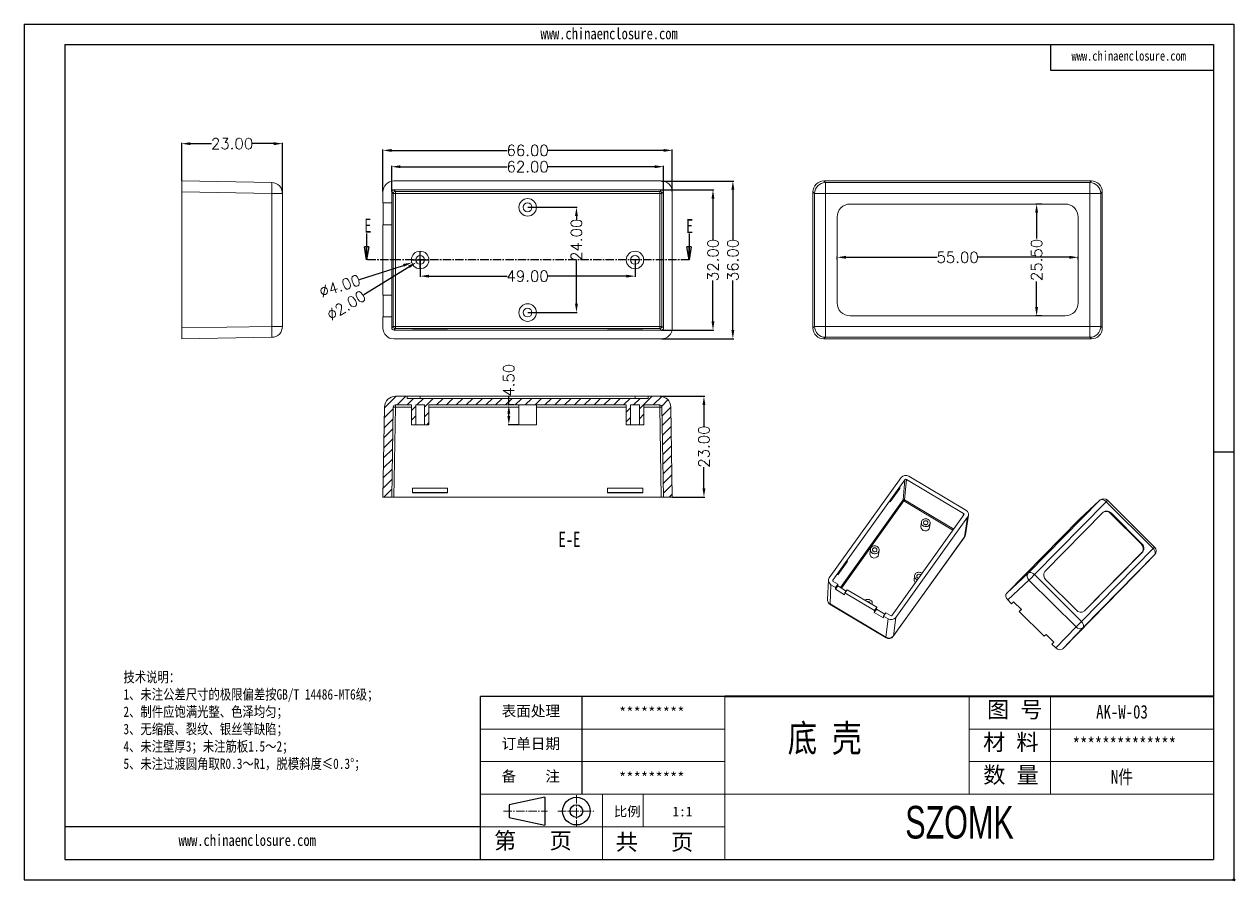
# Model space of a CAD drawing. Header units: inches. Extents: x -870 to -275, y 557 to 752.
# Drawn here: x -551.6 to -275.5, y 556.5 to 751.8 of the extents above; entities that cross this region are included whole.
import ezdxf

# ---------------------------------------------------------------- set-up
doc = ezdxf.new("R2010")
doc.units = ezdxf.units.IN
doc.header["$LTSCALE"] = 0.1
doc.linetypes.add('CENTER2', pattern=[28.575, 19.05, -3.175, 3.175, -3.175])
doc.layers.add('文字', color=81, linetype='Continuous')
for name, color, linetype, lineweight in [('粗实线', 7, 'Continuous', 30), ('细实线', 3, 'Continuous', 9), ('细点划线', 2, 'CENTER2', 9)]:
    doc.layers.add(name, color=color, linetype=linetype, lineweight=lineweight)
doc.styles.add('SLDTEXTSTYLE0', font='TXT', dxfattribs={"width": 0.75})
doc.styles.add('SLDTEXTSTYLE3', font='TXT', dxfattribs={"width": 0.7})
doc.styles.get("Standard").update_dxf_attribs({"font": 'txt', "bigfont": 'gbcbig.shx'})
doc.styles.add('宋体', font='', dxfattribs={"width": 0.8, "height": 3.5})
doc.styles.add('长仿宋', font='', dxfattribs={"width": 0.7, "height": 4})
doc.styles.get('宋体').set_extended_font_data('SimSun')
doc.styles.get('长仿宋').set_extended_font_data('SimSun')
doc.dimstyles.new('2.5', dxfattribs={"dimtxt": 2.5, "dimasz": 2, "dimexe": 0.18, "dimexo": 0.0625, "dimgap": 0.09, "dimtad": 0, "dimzin": 0, "dimdsep": 46, "dimtxsty": 'Standard', "dimcen": 2, "dimclrd": 3, "dimclre": 3, "dimclrt": 256, "dimadec": 0, "dimazin": 0, "dimtfac": 1, "dimtofl": 0, "dimtmove": 0, "dimatfit": 3, "dimfxl": 1, "dimtolj": 1, "dimtzin": 0, "dimarcsym": 0})

# ---------------------------------------------------------------- blocks, each defined once
blk = doc.blocks.new('_CLOSED')
at = {"color": 0, "linetype": 'ByBlock', "lineweight": -2}
for p, q in [((-1, 0.166667), (0, 0)), ((-1, 0.166667), (-1, -0.166667)), ((0, 0), (-1, -0.166667)), ((0, 0), (-1, 0))]:
    blk.add_line(p, q, dxfattribs=at)
blk = doc.blocks.new('*D86')
at = {"color": 3, "lineweight": -2}
for p, q in [((-469.77, 713.63), (-469.77, 723.22)), ((-467.77, 723.04), (-441.45, 723.04)), ((-405.77, 723.04), (-432.1, 723.04)), ((-403.77, 713.63), (-403.77, 723.22))]:
    blk.add_line(p, q, dxfattribs=at)
at = {"color": 3}
for points in [[(-467.77, 723.37), (-467.77, 722.7), (-469.77, 723.04)], [(-405.77, 723.37), (-405.77, 722.7), (-403.77, 723.04)]]:
    blk.add_solid(points, dxfattribs=at)
at = {"layer": 'Defpoints', "color": 0}
for p in [(-469.77, 723.04), (-469.77, 713.56), (-403.77, 713.56)]:
    blk.add_point(p, dxfattribs=at)
at = {"insert": (-436.77, 723.04), "char_height": 2.5, "attachment_point": 5}
blk.add_mtext('\\A1;66.00', dxfattribs=at)
blk = doc.blocks.new('*D87')
at = {"color": 3, "lineweight": -2}
for p, q in [((-406.21, 716.06), (-389.77, 716.06)), ((-389.95, 714.06), (-389.95, 702.74)), ((-389.95, 682.06), (-389.95, 693.39)), ((-406.21, 680.06), (-389.77, 680.06))]:
    blk.add_line(p, q, dxfattribs=at)
at = {"color": 3}
for points in [[(-390.29, 714.06), (-389.62, 714.06), (-389.95, 716.06)], [(-390.29, 682.06), (-389.62, 682.06), (-389.95, 680.06)]]:
    blk.add_solid(points, dxfattribs=at)
at = {"layer": 'Defpoints', "color": 0}
for p in [(-406.27, 716.06), (-389.95, 716.06), (-406.27, 680.06)]:
    blk.add_point(p, dxfattribs=at)
at = {"insert": (-389.95, 698.06), "char_height": 2.5, "attachment_point": 5, "rotation": 90}
blk.add_mtext('\\A1;36.00', dxfattribs=at)
blk = doc.blocks.new('*D88')
at = {"color": 3, "lineweight": -2}
for p, q in [((-467.77, 713.63), (-467.77, 719.5)), ((-465.77, 719.32), (-441.45, 719.32)), ((-407.77, 719.32), (-432.1, 719.32)), ((-405.77, 713.63), (-405.77, 719.5))]:
    blk.add_line(p, q, dxfattribs=at)
at = {"color": 3}
for points in [[(-465.77, 719.66), (-465.77, 718.99), (-467.77, 719.32)], [(-407.77, 719.66), (-407.77, 718.99), (-405.77, 719.32)]]:
    blk.add_solid(points, dxfattribs=at)
at = {"layer": 'Defpoints', "color": 0}
for p in [(-467.77, 719.32), (-467.77, 713.56), (-405.77, 713.56)]:
    blk.add_point(p, dxfattribs=at)
at = {"insert": (-436.77, 719.32), "char_height": 2.5, "attachment_point": 5}
blk.add_mtext('\\A1;62.00', dxfattribs=at)
blk = doc.blocks.new('*D89')
at = {"color": 3, "lineweight": -2}
for p, q in [((-406.21, 714.06), (-394.31, 714.06)), ((-394.49, 712.06), (-394.49, 702.74)), ((-394.49, 684.06), (-394.49, 693.39)), ((-406.21, 682.06), (-394.31, 682.06))]:
    blk.add_line(p, q, dxfattribs=at)
at = {"color": 3}
for points in [[(-394.82, 712.06), (-394.16, 712.06), (-394.49, 714.06)], [(-394.82, 684.06), (-394.16, 684.06), (-394.49, 682.06)]]:
    blk.add_solid(points, dxfattribs=at)
at = {"layer": 'Defpoints', "color": 0}
for p in [(-406.27, 714.06), (-394.49, 714.06), (-406.27, 682.06)]:
    blk.add_point(p, dxfattribs=at)
at = {"insert": (-394.49, 698.06), "char_height": 2.5, "attachment_point": 5, "rotation": 90}
blk.add_mtext('\\A1;32.00', dxfattribs=at)
blk = doc.blocks.new('*D90')
at = {"color": 3, "lineweight": -2}
for p, q in [((-461.27, 698), (-461.27, 694.19)), ((-412.27, 698), (-412.27, 694.19)), ((-459.27, 694.37), (-441.45, 694.37)), ((-414.27, 694.37), (-432.1, 694.37))]:
    blk.add_line(p, q, dxfattribs=at)
at = {"color": 3}
for points in [[(-459.27, 694.7), (-459.27, 694.03), (-461.27, 694.37)], [(-414.27, 694.7), (-414.27, 694.03), (-412.27, 694.37)]]:
    blk.add_solid(points, dxfattribs=at)
at = {"layer": 'Defpoints', "color": 0}
for p in [(-461.27, 698.06), (-412.27, 698.06), (-412.27, 694.37)]:
    blk.add_point(p, dxfattribs=at)
at = {"insert": (-436.77, 694.37), "char_height": 2.5, "attachment_point": 5}
blk.add_mtext('\\A1;49.00', dxfattribs=at)
blk = doc.blocks.new('*D91')
at = {"color": 3, "lineweight": -2}
for p, q in [((-436.71, 710.06), (-425.45, 710.06)), ((-425.63, 708.06), (-425.63, 707.32)), ((-425.63, 688.06), (-425.63, 697.97)), ((-436.71, 686.06), (-425.45, 686.06))]:
    blk.add_line(p, q, dxfattribs=at)
at = {"color": 3}
for points in [[(-425.96, 708.06), (-425.3, 708.06), (-425.63, 710.06)], [(-425.96, 688.06), (-425.3, 688.06), (-425.63, 686.06)]]:
    blk.add_solid(points, dxfattribs=at)
at = {"layer": 'Defpoints', "color": 0}
for p in [(-436.77, 710.06), (-425.63, 710.06), (-436.77, 686.06)]:
    blk.add_point(p, dxfattribs=at)
at = {"insert": (-425.63, 702.65), "char_height": 2.5, "attachment_point": 5, "rotation": 90}
blk.add_mtext('\\A1;24.00', dxfattribs=at)
blk = doc.blocks.new('*D92')
at = {"color": 3, "lineweight": -2}
for p, q in [((-461.27, 696.06), (-461.27, 700.06)), ((-475.13, 693.57), (-465.08, 696.83)), ((-463.27, 698.06), (-459.27, 698.06))]:
    blk.add_line(p, q, dxfattribs=at)
at = {"color": 3}
blk.add_solid([(-465.18, 697.15), (-464.98, 696.51), (-463.18, 697.45)], dxfattribs=at)
at = {"layer": 'Defpoints', "color": 0}
for p in [(-459.37, 698.68), (-463.18, 697.45)]:
    blk.add_point(p, dxfattribs=at)
at = {"insert": (-479.58, 692.13), "char_height": 2.5, "attachment_point": 5, "rotation": 17.9709}
blk.add_mtext('\\A1;∅4.00', dxfattribs=at)
blk = doc.blocks.new('*D93')
at = {"color": 3, "lineweight": -2}
for p, q in [((-461.27, 696.06), (-461.27, 700.06)), ((-474.15, 690.15), (-463.83, 696.49)), ((-463.27, 698.06), (-459.27, 698.06))]:
    blk.add_line(p, q, dxfattribs=at)
at = {"color": 3}
blk.add_solid([(-464, 696.78), (-463.65, 696.21), (-462.13, 697.54)], dxfattribs=at)
at = {"layer": 'Defpoints', "color": 0}
for p in [(-462.13, 697.54), (-460.42, 698.59)]:
    blk.add_point(p, dxfattribs=at)
at = {"insert": (-478.14, 687.7), "char_height": 2.5, "attachment_point": 5, "rotation": 31.5661}
blk.add_mtext('\\A1;∅2.00', dxfattribs=at)
blk = doc.blocks.new('*D94')
at = {"color": 3, "lineweight": -2}
for p, q in [((-366.18, 698.13), (-366.18, 698.84)), ((-364.18, 698.66), (-343.35, 698.66)), ((-313.18, 698.66), (-334.01, 698.66)), ((-311.18, 698.13), (-311.18, 698.84))]:
    blk.add_line(p, q, dxfattribs=at)
at = {"color": 3}
for points in [[(-364.18, 699), (-364.18, 698.33), (-366.18, 698.66)], [(-313.18, 699), (-313.18, 698.33), (-311.18, 698.66)]]:
    blk.add_solid(points, dxfattribs=at)
at = {"layer": 'Defpoints', "color": 0}
for p in [(-311.18, 698.66), (-366.18, 698.06), (-311.18, 698.06)]:
    blk.add_point(p, dxfattribs=at)
at = {"insert": (-338.68, 698.66), "char_height": 2.5, "attachment_point": 5}
blk.add_mtext('\\A1;55.00', dxfattribs=at)
blk = doc.blocks.new('*D95')
at = {"color": 3, "lineweight": -2}
for p, q in [((-319.51, 710.81), (-320.85, 710.81)), ((-320.67, 708.81), (-320.67, 702.94)), ((-320.67, 687.31), (-320.67, 693.18)), ((-319.51, 685.31), (-320.85, 685.31))]:
    blk.add_line(p, q, dxfattribs=at)
at = {"color": 3}
for points in [[(-321.01, 708.81), (-320.34, 708.81), (-320.67, 710.81)], [(-321.01, 687.31), (-320.34, 687.31), (-320.67, 685.31)]]:
    blk.add_solid(points, dxfattribs=at)
at = {"layer": 'Defpoints', "color": 0}
for p in [(-319.45, 710.81), (-320.67, 685.31), (-319.45, 685.31)]:
    blk.add_point(p, dxfattribs=at)
at = {"insert": (-320.67, 698.06), "char_height": 2.5, "attachment_point": 5, "rotation": 90}
blk.add_mtext('\\A1;25.50', dxfattribs=at)
blk = doc.blocks.new('*D96')
at = {"color": 3, "lineweight": -2}
for p, q in [((-406.57, 667), (-396.37, 667)), ((-396.55, 665), (-396.55, 660.17)), ((-396.55, 646), (-396.55, 650.82)), ((-403.71, 644), (-396.37, 644))]:
    blk.add_line(p, q, dxfattribs=at)
at = {"color": 3}
for points in [[(-396.88, 665), (-396.22, 665), (-396.55, 667)], [(-396.88, 646), (-396.22, 646), (-396.55, 644)]]:
    blk.add_solid(points, dxfattribs=at)
at = {"layer": 'Defpoints', "color": 0}
for p in [(-406.63, 667), (-396.55, 667), (-403.77, 644)]:
    blk.add_point(p, dxfattribs=at)
at = {"insert": (-396.55, 655.5), "char_height": 2.5, "attachment_point": 5, "rotation": 90}
blk.add_mtext('\\A1;23.00', dxfattribs=at)
blk = doc.blocks.new('*D97')
at = {"color": 3, "lineweight": -2}
for p, q in [((-441.06, 665), (-441.06, 667)), ((-439.88, 665), (-441.24, 665)), ((-441.06, 662.5), (-441.06, 663)), ((-438.84, 660.5), (-441.24, 660.5))]:
    blk.add_line(p, q, dxfattribs=at)
at = {"color": 3}
for points in [[(-441.39, 663), (-440.72, 663), (-441.06, 665)], [(-441.39, 662.5), (-440.72, 662.5), (-441.06, 660.5)]]:
    blk.add_solid(points, dxfattribs=at)
at = {"layer": 'Defpoints', "color": 0}
for p in [(-441.06, 665), (-439.82, 665), (-438.77, 660.5)]:
    blk.add_point(p, dxfattribs=at)
at = {"insert": (-441.06, 670.63), "char_height": 2.5, "attachment_point": 5, "rotation": 90}
blk.add_mtext('\\A1;4.50', dxfattribs=at)
blk = doc.blocks.new('*D98')
at = {"color": 3, "lineweight": -2}
for p, q in [((-515.68, 716.13), (-515.68, 724.76)), ((-513.68, 724.58), (-508.85, 724.58)), ((-494.68, 724.58), (-499.51, 724.58)), ((-492.68, 713.27), (-492.68, 724.76))]:
    blk.add_line(p, q, dxfattribs=at)
at = {"color": 3}
for points in [[(-513.68, 724.91), (-513.68, 724.24), (-515.68, 724.58)], [(-494.68, 724.91), (-494.68, 724.24), (-492.68, 724.58)]]:
    blk.add_solid(points, dxfattribs=at)
at = {"layer": 'Defpoints', "color": 0}
for p in [(-515.68, 724.58), (-515.68, 716.06), (-492.68, 713.21)]:
    blk.add_point(p, dxfattribs=at)
at = {"insert": (-504.18, 724.58), "char_height": 2.5, "attachment_point": 5}
blk.add_mtext('\\A1;23.00', dxfattribs=at)

msp = doc.modelspace()

# ---------------------------------------------------------------- hatches: boundary and pattern name
at = {"linetype": 'Continuous', "lineweight": 0}
h = msp.add_hatch(dxfattribs=at)
h.set_pattern_fill('ANSI31', color=4, scale=0.5, style=0)
edge = h.paths.add_edge_path(flags=0)
edge.add_line((-459.273, 664.996), (-414.273, 664.996))
edge.add_line((-414.273, 664.996), (-414.273, 660.496))
edge.add_line((-414.273, 660.496), (-413.273, 660.496))
edge.add_line((-413.273, 660.496), (-413.273, 664.996))
edge.add_line((-413.273, 664.996), (-411.273, 664.996))
edge.add_line((-411.273, 664.996), (-411.273, 660.496))
edge.add_line((-411.273, 660.496), (-410.273, 660.496))
edge.add_line((-410.273, 660.496), (-410.273, 664.996))
edge.add_line((-410.273, 664.996), (-406.631, 664.996))
edge.add_arc((-406.631, 664.496), 0.5, 1, 90, ccw=False)
edge.add_line((-406.131, 664.505), (-405.774, 643.996))
edge.add_line((-405.774, 643.996), (-403.773, 643.996))
edge.add_line((-403.773, 643.996), (-404.132, 664.54))
edge.add_arc((-406.631, 664.496), 2.5, 1, 90)
edge.add_line((-406.631, 666.996), (-409.273, 666.996))
edge.add_line((-409.273, 666.996), (-409.273, 666.496))
edge.add_line((-409.273, 666.496), (-464.273, 666.496))
edge.add_line((-464.273, 666.496), (-464.273, 666.996))
edge.add_line((-464.273, 666.996), (-466.915, 666.996))
edge.add_arc((-466.915, 664.496), 2.5, 90, 179)
edge.add_line((-469.415, 664.54), (-469.773, 643.996))
edge.add_line((-469.773, 643.996), (-467.773, 643.996))
edge.add_line((-467.773, 643.996), (-467.415, 664.505))
edge.add_arc((-466.915, 664.496), 0.5, 90, 179, ccw=False)
edge.add_line((-466.915, 664.996), (-463.273, 664.996))
edge.add_line((-463.273, 664.996), (-463.273, 660.496))
edge.add_line((-463.273, 660.496), (-462.273, 660.496))
edge.add_line((-462.273, 660.496), (-462.273, 664.996))
edge.add_line((-462.273, 664.996), (-460.273, 664.996))
edge.add_line((-460.273, 664.996), (-460.273, 660.496))
edge.add_line((-460.273, 660.496), (-459.273, 660.496))
edge.add_line((-459.273, 660.496), (-459.273, 664.996))

# ---------------------------------------------------------------- linework, layer by layer
for p, q in [((-551.595, 751.81), (-275.69, 751.81)), ((-551.595, 751.81), (-551.595, 556.726)), ((-275.69, 751.81), (-275.69, 556.726)), ((-542.306, 747.165), (-280.335, 747.165)), ((-542.306, 747.165), (-542.306, 561.371)), ((-317.494, 747.165), (-317.494, 741.359)), ((-280.335, 747.165), (-280.335, 561.371)), ((-317.494, 741.359), (-280.335, 741.359)), ((-275.69, 654.268), (-280.335, 654.268)), ((-391.812, 598.53), (-447.55, 598.53)), ((-447.55, 561.371), (-447.55, 598.53)), ((-424.326, 576.234), (-424.326, 598.53)), ((-447.55, 568.803), (-542.306, 568.803)), ((-542.306, 561.371), (-280.335, 561.371)), ((-551.595, 556.726), (-275.69, 556.726))]:
    msp.add_line(p, q)
at = {"color": 7, "linetype": 'Continuous', "lineweight": 15}
for p, q in [((-515.68, 716.063), (-495.136, 715.705)), ((-515.68, 713.564), (-515.68, 716.063)), ((-406.273, 716.063), (-467.274, 716.063)), ((-369.181, 716.063), (-368.822, 715.705)), ((-369.181, 716.063), (-308.18, 716.063)), ((-368.822, 715.705), (-308.539, 715.705)), ((-368.822, 715.705), (-368.822, 713.205)), ((-308.539, 715.705), (-308.18, 716.063)), ((-308.539, 713.205), (-308.539, 715.705)), ((-515.68, 682.563), (-515.68, 713.564)), ((-495.136, 713.205), (-515.68, 713.564)), ((-495.136, 682.922), (-495.136, 713.205)), ((-495.136, 713.205), (-492.68, 713.205)), ((-492.68, 713.205), (-492.68, 682.922)), ((-469.773, 713.564), (-469.773, 711.063)), ((-467.773, 713.563), (-467.773, 711.063)), ((-467.773, 713.563), (-467.415, 713.205)), ((-467.415, 713.205), (-467.415, 682.922)), ((-466.915, 713.205), (-467.415, 713.205)), ((-406.273, 714.063), (-467.273, 714.063)), ((-466.915, 713.705), (-467.273, 714.063)), ((-406.631, 713.705), (-466.915, 713.705)), ((-466.915, 713.205), (-466.915, 713.705)), ((-466.915, 713.205), (-406.631, 713.205)), ((-466.915, 682.922), (-466.915, 713.205)), ((-455.023, 714.046), (-463.023, 714.046)), ((-463.023, 714.046), (-463.023, 714.028)), ((-463.023, 714.028), (-455.023, 714.028)), ((-455.023, 714.028), (-455.023, 714.046)), ((-410.523, 714.046), (-418.523, 714.046)), ((-418.523, 714.046), (-418.523, 714.028)), ((-418.523, 714.028), (-410.523, 714.028)), ((-410.523, 714.028), (-410.523, 714.046)), ((-406.273, 714.063), (-406.631, 713.705)), ((-406.631, 713.705), (-406.631, 713.205)), ((-406.631, 713.205), (-406.631, 682.922)), ((-406.131, 713.205), (-406.631, 713.205)), ((-406.131, 713.205), (-405.774, 713.563)), ((-406.131, 682.922), (-406.131, 713.205)), ((-405.774, 682.564), (-405.774, 713.563)), ((-403.773, 682.563), (-403.773, 713.564)), ((-371.322, 713.205), (-371.681, 713.564)), ((-371.681, 682.563), (-371.681, 713.564)), ((-371.322, 682.922), (-371.322, 713.205)), ((-371.322, 713.205), (-368.822, 713.205)), ((-368.822, 713.205), (-368.822, 682.922)), ((-308.539, 713.205), (-368.822, 713.205)), ((-308.539, 682.922), (-308.539, 713.205)), ((-308.539, 713.205), (-306.039, 713.205)), ((-305.681, 713.564), (-306.039, 713.205)), ((-306.039, 713.205), (-306.039, 682.922)), ((-305.681, 713.564), (-305.681, 711.063)), ((-467.773, 711.063), (-469.773, 711.063)), ((-469.738, 711.063), (-469.738, 706.063)), ((-467.738, 711.063), (-467.773, 711.063)), ((-467.738, 706.063), (-467.738, 711.063)), ((-314.181, 710.813), (-363.181, 710.813)), ((-305.716, 711.063), (-305.681, 711.063)), ((-305.716, 711.063), (-305.716, 706.063)), ((-366.181, 707.813), (-366.181, 688.313)), ((-311.181, 688.313), (-311.181, 707.813)), ((-469.773, 706.063), (-469.773, 690.063)), ((-469.773, 706.063), (-467.773, 706.063)), ((-467.773, 706.063), (-467.773, 690.063)), ((-467.773, 706.063), (-467.738, 706.063)), ((-305.681, 706.063), (-305.716, 706.063)), ((-305.681, 706.063), (-305.681, 690.063)), ((-467.773, 690.063), (-469.773, 690.063)), ((-469.738, 690.063), (-469.738, 685.063)), ((-467.738, 690.063), (-467.773, 690.063)), ((-467.738, 685.063), (-467.738, 690.063)), ((-305.716, 690.063), (-305.681, 690.063)), ((-305.716, 690.063), (-305.716, 685.063)), ((-469.773, 685.063), (-467.773, 685.063)), ((-469.773, 685.063), (-469.773, 682.563)), ((-467.773, 685.063), (-467.773, 682.564)), ((-467.773, 685.063), (-467.738, 685.063)), ((-363.181, 685.313), (-314.181, 685.313)), ((-305.681, 685.063), (-305.716, 685.063)), ((-305.681, 685.063), (-305.681, 682.563)), ((-515.68, 682.563), (-495.136, 682.922)), ((-515.68, 680.063), (-515.68, 682.563)), ((-495.136, 682.922), (-492.68, 682.922)), ((-467.415, 682.922), (-467.773, 682.564)), ((-466.915, 682.922), (-467.415, 682.922)), ((-467.273, 682.064), (-466.915, 682.422)), ((-467.273, 682.064), (-406.273, 682.064)), ((-466.915, 682.922), (-466.915, 682.422)), ((-406.631, 682.922), (-466.915, 682.922)), ((-466.915, 682.422), (-406.631, 682.422)), ((-463.023, 682.099), (-455.023, 682.099)), ((-463.023, 682.081), (-463.023, 682.099)), ((-455.023, 682.081), (-463.023, 682.081)), ((-455.023, 682.099), (-455.023, 682.081)), ((-418.523, 682.099), (-410.523, 682.099)), ((-418.523, 682.081), (-418.523, 682.099)), ((-410.523, 682.081), (-418.523, 682.081)), ((-410.523, 682.099), (-410.523, 682.081)), ((-406.631, 682.422), (-406.631, 682.922)), ((-406.131, 682.922), (-406.631, 682.922)), ((-406.631, 682.422), (-406.273, 682.064)), ((-405.774, 682.564), (-406.131, 682.922)), ((-371.681, 682.563), (-371.322, 682.922)), ((-371.322, 682.922), (-368.822, 682.922)), ((-368.822, 682.922), (-308.539, 682.922)), ((-368.822, 680.422), (-368.822, 682.922)), ((-308.539, 682.922), (-308.539, 680.422)), ((-308.539, 682.922), (-306.039, 682.922)), ((-306.039, 682.922), (-305.681, 682.563)), ((-495.136, 680.422), (-515.68, 680.063)), ((-467.274, 680.063), (-406.273, 680.063)), ((-368.822, 680.422), (-369.181, 680.063)), ((-308.18, 680.063), (-369.181, 680.063)), ((-308.539, 680.422), (-368.822, 680.422)), ((-308.18, 680.063), (-308.539, 680.422)), ((-466.915, 666.996), (-464.273, 666.996)), ((-464.273, 666.996), (-464.273, 666.496)), ((-461.273, 666.996), (-464.273, 666.996)), ((-409.273, 666.496), (-464.273, 666.496)), ((-461.273, 666.496), (-461.273, 666.996)), ((-412.273, 666.996), (-461.273, 666.996)), ((-412.273, 666.496), (-412.273, 666.996)), ((-409.273, 666.996), (-412.273, 666.996)), ((-409.273, 666.496), (-409.273, 666.996)), ((-409.273, 666.996), (-406.631, 666.996)), ((-469.773, 643.996), (-469.415, 664.54)), ((-467.773, 643.996), (-467.415, 664.505)), ((-467.273, 643.996), (-466.915, 664.505)), ((-466.915, 664.996), (-463.273, 664.996)), ((-466.915, 664.996), (-466.915, 664.505)), ((-463.273, 660.496), (-463.273, 664.996)), ((-462.273, 664.996), (-460.273, 664.996)), ((-462.273, 660.496), (-462.273, 664.996)), ((-460.273, 664.996), (-460.273, 660.496)), ((-459.273, 664.996), (-459.273, 660.496)), ((-459.273, 664.996), (-414.273, 664.996)), ((-438.773, 664.996), (-438.773, 660.496)), ((-434.773, 660.496), (-434.773, 664.996)), ((-414.273, 664.996), (-414.273, 660.496)), ((-413.273, 664.996), (-411.273, 664.996)), ((-413.273, 664.996), (-413.273, 660.496)), ((-411.273, 660.496), (-411.273, 664.996)), ((-410.273, 664.996), (-406.631, 664.996)), ((-410.273, 660.496), (-410.273, 664.996)), ((-406.631, 664.505), (-406.631, 664.996)), ((-406.631, 664.505), (-406.273, 643.996)), ((-406.131, 664.505), (-405.774, 643.996)), ((-404.132, 664.54), (-403.773, 643.996)), ((-463.273, 660.496), (-462.273, 660.496)), ((-462.273, 660.496), (-460.273, 660.496)), ((-460.273, 660.496), (-459.273, 660.496)), ((-438.773, 660.496), (-434.773, 660.496)), ((-414.273, 660.496), (-413.273, 660.496)), ((-411.273, 660.496), (-413.273, 660.496)), ((-411.273, 660.496), (-410.273, 660.496)), ((-351.555, 648.463), (-367.957, 625.578)), ((-350.713, 647.961), (-367.115, 625.076)), ((-351.871, 646.147), (-354.022, 643.146)), ((-351.886, 645.928), (-351.871, 646.147)), ((-350.713, 647.961), (-351.121, 643.33)), ((-350.776, 643.392), (-350.368, 648.023)), ((-337.319, 640.237), (-350.368, 648.023)), ((-336.781, 640.987), (-349.83, 648.773)), ((-469.773, 643.996), (-467.773, 643.996)), ((-467.773, 643.996), (-467.273, 643.996)), ((-467.273, 643.996), (-406.273, 643.996)), ((-463.023, 645.996), (-455.023, 645.996)), ((-463.023, 644.996), (-463.023, 645.996)), ((-455.023, 645.005), (-463.023, 645.005)), ((-455.023, 644.996), (-463.023, 644.996)), ((-455.023, 645.996), (-455.023, 644.996)), ((-418.523, 645.996), (-410.523, 645.996)), ((-418.523, 644.996), (-418.523, 645.996)), ((-410.523, 645.005), (-418.523, 645.005)), ((-410.523, 644.996), (-418.523, 644.996)), ((-410.523, 645.996), (-410.523, 644.996)), ((-406.273, 643.996), (-405.774, 643.996)), ((-405.774, 643.996), (-403.773, 643.996)), ((-354.037, 642.927), (-351.886, 645.928)), ((-351.986, 645.987), (-351.886, 645.928)), ((-354.022, 643.146), (-354.037, 642.927)), ((-322.616, 626.642), (-306.257, 643.271)), ((-304.818, 642.935), (-321.177, 626.306)), ((-306.257, 643.271), (-310.922, 638.931)), ((-306.233, 643.294), (-310.899, 638.954)), ((-294.092, 632.248), (-304.818, 642.935)), ((-293.774, 632.578), (-304.5, 643.265)), ((-353.646, 617.039), (-337.243, 639.924)), ((-352.804, 616.537), (-336.401, 639.422)), ((-346.958, 638.25), (-347.059, 637.283)), ((-345.07, 637.075), (-344.969, 638.041)), ((-337.112, 634.963), (-336.401, 639.422)), ((-336.928, 635.403), (-336.217, 639.865)), ((-327.476, 622.105), (-310.922, 638.931)), ((-305.502, 640.534), (-318.798, 627.018)), ((-303.738, 640.192), (-303.625, 640.303)), ((-296.831, 633.311), (-303.738, 640.192)), ((-296.718, 633.422), (-303.625, 640.303)), ((-353.357, 612.256), (-337.147, 634.872)), ((-353.321, 612.347), (-337.112, 634.963)), ((-296.831, 633.311), (-296.718, 633.422)), ((-358.597, 632.073), (-358.698, 631.106)), ((-356.709, 630.897), (-356.608, 631.864)), ((-310.45, 615.619), (-294.092, 632.248)), ((-293.761, 630.82), (-310.119, 614.191)), ((-309.815, 617.974), (-296.583, 631.424)), ((-309.767, 618.02), (-296.47, 631.535)), ((-298.172, 626.227), (-293.761, 630.82)), ((-296.583, 631.424), (-296.47, 631.535)), ((-366.003, 626.232), (-363.852, 629.233)), ((-363.837, 629.453), (-365.988, 626.451)), ((-363.952, 629.292), (-363.852, 629.233)), ((-363.852, 629.233), (-363.837, 629.453)), ((-368.153, 625.025), (-368.369, 620.652)), ((-367.039, 624.763), (-365.987, 624.135)), ((-365.987, 624.135), (-366.525, 623.385)), ((-366.023, 623.719), (-365.987, 624.135)), ((-365.988, 626.451), (-366.003, 626.232)), ((-348.495, 626.045), (-348.596, 625.078)), ((-327.476, 622.105), (-322.616, 626.642)), ((-322.409, 625.071), (-327.269, 620.533)), ((-311.683, 614.384), (-322.409, 625.071)), ((-321.177, 626.306), (-310.45, 615.619)), ((-318.55, 625.132), (-311.643, 618.251)), ((-298.172, 626.227), (-314.725, 609.401)), ((-367.577, 624.013), (-367.793, 619.643)), ((-367.577, 624.013), (-366.525, 623.385)), ((-366.023, 623.719), (-366.561, 622.968)), ((-366.561, 622.968), (-366.525, 623.385)), ((-366.561, 622.968), (-364.456, 621.712)), ((-364.102, 622.573), (-366.023, 623.719)), ((-364.42, 622.129), (-364.456, 621.712)), ((-364.42, 622.129), (-363.882, 622.879)), ((-364.42, 622.129), (-357.685, 618.11)), ((-363.882, 622.879), (-357.147, 618.861)), ((-367.793, 619.643), (-355.046, 612.037)), ((-367.761, 619.517), (-355.013, 611.911)), ((-358.165, 619.468), (-358.145, 619.659)), ((-357.147, 618.861), (-357.685, 618.11)), ((-357.183, 618.444), (-357.147, 618.861)), ((-326.383, 619.651), (-327.269, 620.533)), ((-326.383, 619.651), (-325.922, 620.105)), ((-324.152, 618.341), (-325.922, 620.105)), ((-357.183, 618.444), (-357.721, 617.694)), ((-357.721, 617.694), (-357.685, 618.11)), ((-357.721, 617.694), (-355.616, 616.438)), ((-355.263, 617.298), (-357.183, 618.444)), ((-355.581, 616.855), (-355.616, 616.438)), ((-355.581, 616.855), (-355.043, 617.605)), ((-355.581, 616.855), (-354.528, 616.227)), ((-355.046, 612.037), (-354.528, 616.227)), ((-355.043, 617.605), (-353.99, 616.977)), ((-352.804, 616.537), (-353.321, 612.347)), ((-324.159, 618.348), (-324.612, 617.887)), ((-324.152, 618.341), (-324.612, 617.887)), ((-318.945, 612.24), (-324.612, 617.887)), ((-316.289, 609.593), (-311.683, 614.384)), ((-310.119, 614.191), (-314.725, 609.401)), ((-318.945, 612.24), (-318.484, 612.694)), ((-316.714, 610.93), (-318.484, 612.694)), ((-316.721, 610.937), (-317.174, 610.476)), ((-316.714, 610.93), (-317.174, 610.476)), ((-316.289, 609.593), (-317.174, 610.476))]:
    msp.add_line(p, q, dxfattribs=at)
at = {"color": 7, "linetype": 'Continuous', "lineweight": 30}
for p, q in [((-473.493, 704.063), (-473.493, 698.063)), ((-399.932, 704.063), (-399.932, 698.063))]:
    msp.add_line(p, q, dxfattribs=at)
at = {"color": 1, "linetype": 'CENTER2', "lineweight": 30}
msp.add_line((-399.932, 698.063), (-473.493, 698.063), dxfattribs=at)
at = {"color": 8, "linetype": 'Continuous', "lineweight": 15}
for p, q in [((-466.915, 664.505), (-463.273, 664.505)), ((-459.273, 664.505), (-438.773, 664.505)), ((-434.773, 664.505), (-414.273, 664.505)), ((-410.273, 664.505), (-406.631, 664.505)), ((-339.556, 636.697), (-350.776, 643.392)), ((-351.121, 643.33), (-365.43, 623.365)), ((-365.175, 623.213), (-350.921, 643.099)), ((-350.921, 643.099), (-339.747, 636.431)), ((-306.233, 643.294), (-306.257, 643.271)), ((-337.319, 640.237), (-337.405, 639.698)), ((-367.126, 624.851), (-367.115, 625.076)), ((-309.787, 618), (-309.767, 618.02))]:
    msp.add_line(p, q, dxfattribs=at)
at = {"color": 7, "linetype": 'Continuous', "lineweight": 15, "flags": 128}
for points in [[(-306.257, 643.271), (-306.157, 643.344), (-306.038, 643.393), (-305.904, 643.418), (-305.756, 643.419), (-305.6, 643.394), (-305.439, 643.344), (-305.276, 643.272), (-305.115, 643.178), (-304.962, 643.064), (-304.818, 642.935)], [(-346.501, 637.396), (-346.632, 637.488), (-346.745, 637.599), (-346.837, 637.725), (-346.905, 637.862), (-346.947, 638.007), (-346.962, 638.156), (-346.95, 638.304), (-346.911, 638.449), (-346.847, 638.584), (-346.758, 638.708), (-346.647, 638.817), (-346.518, 638.907), (-346.374, 638.977), (-346.218, 639.024), (-346.056, 639.046), (-345.891, 639.045), (-345.728, 639.019), (-345.571, 638.969), (-345.426, 638.896), (-345.294, 638.803), (-345.181, 638.692), (-345.09, 638.567), (-345.022, 638.429), (-344.98, 638.284), (-344.964, 638.136), (-344.976, 637.987), (-345.015, 637.843), (-345.08, 637.707), (-345.169, 637.583), (-345.279, 637.475), (-345.408, 637.384), (-345.553, 637.315), (-345.708, 637.268), (-345.871, 637.245), (-346.036, 637.247), (-346.199, 637.273), (-346.355, 637.323), (-346.501, 637.396)], [(-346.232, 637.771), (-346.322, 637.839), (-346.393, 637.923), (-346.44, 638.02), (-346.462, 638.123), (-346.456, 638.228), (-346.425, 638.328), (-346.368, 638.418), (-346.289, 638.494), (-346.193, 638.551), (-346.085, 638.586), (-345.97, 638.597), (-345.855, 638.584), (-345.745, 638.548), (-345.647, 638.489), (-345.567, 638.412), (-345.507, 638.321), (-345.473, 638.221), (-345.464, 638.116), (-345.483, 638.013), (-345.527, 637.917), (-345.595, 637.833), (-345.683, 637.767), (-345.786, 637.72), (-345.899, 637.697), (-346.015, 637.698), (-346.128, 637.723), (-346.232, 637.771)], [(-357.065, 632.719), (-357.211, 632.791), (-357.367, 632.841), (-357.53, 632.867), (-357.695, 632.869), (-357.858, 632.846), (-358.013, 632.799), (-358.157, 632.73), (-358.287, 632.64), (-358.397, 632.531), (-358.486, 632.407), (-358.551, 632.271), (-358.589, 632.127), (-358.601, 631.979), (-358.586, 631.83), (-358.544, 631.685), (-358.476, 631.548), (-358.384, 631.422), (-358.271, 631.311), (-358.14, 631.218), (-357.994, 631.146), (-357.838, 631.096), (-357.675, 631.069), (-357.51, 631.068), (-357.347, 631.091), (-357.192, 631.138), (-357.048, 631.207), (-356.918, 631.297), (-356.808, 631.406), (-356.719, 631.53), (-356.654, 631.666), (-356.615, 631.81), (-356.604, 631.958), (-356.619, 632.107), (-356.661, 632.252), (-356.729, 632.389), (-356.82, 632.515), (-356.933, 632.626), (-357.065, 632.719)], [(-357.334, 632.344), (-357.438, 632.391), (-357.551, 632.416), (-357.667, 632.417), (-357.78, 632.394), (-357.882, 632.348), (-357.97, 632.281), (-358.038, 632.197), (-358.083, 632.101), (-358.101, 631.998), (-358.093, 631.894), (-358.058, 631.793), (-357.999, 631.702), (-357.918, 631.625), (-357.821, 631.567), (-357.711, 631.53), (-357.596, 631.517), (-357.481, 631.528), (-357.372, 631.563), (-357.276, 631.62), (-357.198, 631.696), (-357.141, 631.786), (-357.109, 631.886), (-357.104, 631.991), (-357.126, 632.094), (-357.173, 632.191), (-357.244, 632.276), (-357.334, 632.344)], [(-293.761, 630.82), (-293.687, 630.918), (-293.636, 631.036), (-293.61, 631.169), (-293.609, 631.315), (-293.633, 631.47), (-293.682, 631.63), (-293.754, 631.792), (-293.848, 631.951), (-293.961, 632.104), (-294.092, 632.248)], [(-347.863, 625.107), (-347.892, 625.118), (-348.038, 625.19), (-348.169, 625.283), (-348.282, 625.394), (-348.374, 625.52), (-348.441, 625.657), (-348.484, 625.802), (-348.499, 625.951), (-348.487, 626.099), (-348.448, 626.243), (-348.383, 626.379), (-348.295, 626.503), (-348.184, 626.612), (-348.055, 626.702), (-347.911, 626.771), (-347.755, 626.818), (-347.593, 626.841), (-347.428, 626.839), (-347.265, 626.813), (-347.108, 626.763), (-346.962, 626.691), (-346.962, 626.691)], [(-347.583, 625.497), (-347.609, 625.502), (-347.718, 625.539), (-347.816, 625.597), (-347.897, 625.674), (-347.956, 625.765), (-347.991, 625.866), (-347.999, 625.97), (-347.98, 626.074), (-347.936, 626.169), (-347.868, 626.253), (-347.78, 626.32), (-347.677, 626.366), (-347.565, 626.389), (-347.449, 626.388), (-347.335, 626.363), (-347.231, 626.316), (-347.231, 626.316)], [(-347.231, 626.316), (-347.141, 626.248), (-347.088, 626.188)], [(-346.962, 626.691), (-346.831, 626.598), (-346.808, 626.578)], [(-321.177, 626.306), (-321.32, 626.436), (-321.474, 626.549), (-321.635, 626.643), (-321.797, 626.716), (-321.959, 626.765), (-322.115, 626.79), (-322.262, 626.79), (-322.397, 626.765), (-322.516, 626.715), (-322.616, 626.642)], [(-310.45, 615.619), (-310.32, 615.476), (-310.207, 615.323), (-310.113, 615.164), (-310.04, 615.002), (-309.992, 614.842), (-309.967, 614.687), (-309.968, 614.541), (-309.994, 614.408), (-310.045, 614.29), (-310.119, 614.191)]]:
    msp.add_lwpolyline(points, dxfattribs=at)
at = {"color": 8, "linetype": 'Continuous', "lineweight": 15, "flags": 128}
for points in [[(-337.112, 634.963), (-337.136, 634.889), (-337.147, 634.872)], [(-353.357, 612.256), (-353.346, 612.273), (-353.321, 612.347)]]:
    msp.add_lwpolyline(points, dxfattribs=at)
at = {"color": 7, "linetype": 'Continuous', "lineweight": 15}
for centre, radius in [((-436.773, 710.063), 2), ((-436.773, 710.063), 1), ((-461.273, 698.063), 2), ((-461.273, 698.063), 1), ((-412.273, 698.063), 2), ((-412.273, 698.063), 1), ((-436.773, 686.063), 2), ((-436.773, 686.063), 1)]:
    msp.add_circle(centre, radius, dxfattribs=at)
msp.add_circle((-275.69, 556.726), 0.224)
for centre, radius, start, end in [((-530.955, 714.455), 35.841, 358.00164, 1.99836), ((-495.18, 713.205), 2.5, 0, 89), ((-368.822, 713.204), 2.5, 90.02017, 179.97983), ((-308.54, 713.204), 2.5, 0.02017, 89.97983), ((-466.915, 713.205), 0.5, 90.02044, 179.97956), ((-406.632, 713.205), 0.5, 0.02044, 89.97956), ((-363.181, 707.813), 3, 90, 180), ((-314.181, 707.813), 3, 0, 90), ((-363.181, 688.313), 3, 180, 270), ((-314.181, 688.313), 3, 270, 0), ((-530.955, 681.672), 35.841, 358.00164, 1.99836), ((-495.18, 682.922), 2.5, 271, 0), ((-466.915, 682.922), 0.5, 180.02044, 269.97956), ((-406.632, 682.922), 0.5, 270.02044, 359.97956), ((-368.822, 682.922), 2.5, 180.02017, 269.97983), ((-308.54, 682.922), 2.5, 270.02017, 359.97983), ((-466.915, 664.496), 2.5, 90, 179), ((-406.631, 664.496), 2.5, 1, 90), ((-466.915, 664.496), 0.5, 90, 179), ((-467.165, 657.341), 7.168, 88.00162, 91.99838), ((-406.631, 664.496), 0.5, 1, 90), ((-406.381, 657.341), 7.168, 88.00162, 91.99838), ((-350.913, 643.165), 0.265, 58.81431, 141.56561), ((-351.596, 643.616), 0.851, 322.51004, 344.68971), ((-305.382, 642.379), 1.25, 45.10487, 132.93028), ((-350.77, 643.43), 0.365, 196.04031, 245.51846), ((-304.8, 639.352), 1.354, 38.33429, 124.41899), ((-304.679, 639.48), 1.337, 37.97935, 127.97518), ((-346.056, 637.26), 1.003, 178.65386, 349.36543), ((-338.163, 635.6), 1.25, 324.36889, 350.94519), ((-297.712, 632.235), 1.39, 324.33505, 50.67435), ((-297.599, 632.346), 1.39, 324.33505, 50.67435), ((-294.656, 631.692), 1.25, 316.15597, 45.10487), ((-357.695, 631.082), 1.003, 178.65386, 349.36543), ((-317.669, 626.208), 1.39, 144.33505, 230.67435), ((-347.735, 624.999), 0.865, 174.73583, 223.21089), ((-321.679, 625.967), 1.155, 144.19651, 230.81288), ((-414.301, 717.989), 130.682, 314.6819, 315.447), ((-367.12, 620.59), 1.25, 177.17216, 239.1764), ((-359.156, 619.591), 1.076, 59.00779, 127.23747), ((-359.149, 619.669), 0.545, 59.27432, 111.77908), ((-359.092, 619.744), 0.452, 0.91837, 60.66585), ((-359.022, 619.743), 0.878, 342.57091, 61.37796), ((-310.589, 619.074), 1.337, 217.97935, 307.97518), ((-403.575, 707.302), 130.682, 314.6819, 315.447), ((-310.801, 615.104), 1.139, 219.19756, 306.75697), ((-354.354, 613.141), 1.303, 237.93757, 322.44235), ((-354.373, 612.984), 1.25, 239.1764, 324.36889)]:
    msp.add_arc(centre, radius, start, end, dxfattribs=at)
at = {"color": 8, "linetype": 'Continuous', "lineweight": 15}
for centre, radius, start, end in [((-311.451, 649.649), 9.439, 314.65047, 317.43325), ((-337.942, 635.566), 1.027, 323.9771, 350.84944), ((-300.725, 638.962), 9.439, 314.65047, 317.43325), ((-367.26, 620.616), 1.109, 178.13251, 241.2632), ((-367.678, 619.605), 0.121, 161.85099, 227.1139), ((-354.931, 611.999), 0.121, 161.85099, 227.1139)]:
    msp.add_arc(centre, radius, start, end, dxfattribs=at)
at = {"color": 7, "linetype": 'Continuous', "lineweight": 15}
for centre, major_axis, ratio, start_param, end_param in [((-467.273, 713.563), (1.768, -1.768), 0.9996955, 2.3563468, 3.9268385), ((-406.274, 713.563), (-1.768, -1.768), 0.9996955, 2.3563468, 3.9268385), ((-369.18, 713.563), (1.768, -1.768), 0.9996955, 2.3563468, 3.9268385), ((-308.181, 713.563), (-1.768, -1.768), 0.9996955, 2.3563468, 3.9268385), ((-467.273, 713.563), (0.354, -0.354), 0.9996955, 2.3563468, 3.9268385), ((-406.274, 713.563), (-0.354, -0.354), 0.9996955, 2.3563468, 3.9268385), ((-467.273, 682.564), (1.768, 1.768), 0.9996955, 2.3563468, 3.9268385), ((-467.273, 682.564), (0.354, 0.354), 0.9996955, 2.3563468, 3.9268385), ((-406.274, 682.564), (-0.354, 0.354), 0.9996955, 2.3563468, 3.9268385), ((-406.274, 682.564), (-1.768, 1.768), 0.9996955, 2.3563468, 3.9268385), ((-369.18, 682.564), (1.768, 1.768), 0.9996955, 2.3563468, 3.9268385), ((-308.181, 682.564), (-1.768, 1.768), 0.9996955, 2.3563468, 3.9268385), ((-350.502, 647.835), (1.243, -0.132), 0.9020398, 1.0976992, 2.668191), ((-350.502, 647.835), (0.249, -0.026), 0.9020398, 1.0976992, 2.668191), ((-337.454, 640.049), (1.244, -0.129), 0.9015935, 5.8083635, 7.3788552), ((-337.454, 640.049), (0.249, -0.026), 0.9015935, 5.8083635, 7.3788552), ((-310.037, 638.049), (-0.877, 0.891), 0.7738358, 6.2615939, 6.2958742), ((-366.905, 624.951), (1.244, -0.129), 0.9015935, 2.6667708, 4.2372625), ((-366.905, 624.951), (0.249, -0.026), 0.9015935, 2.6667708, 4.2372625), ((-326.59, 621.223), (-0.878, 0.89), 0.7738474, 0.0117799, 1.5822716), ((-353.856, 617.165), (1.243, -0.132), 0.9020398, 4.2392919, 5.8097836), ((-353.856, 617.165), (0.249, -0.026), 0.9020398, 4.2392919, 5.8097836), ((-315.61, 610.283), (-0.877, 0.891), 0.7738358, 1.5837898, 3.1542815)]:
    msp.add_ellipse(centre, major_axis=major_axis, ratio=ratio, start_param=start_param, end_param=end_param, dxfattribs=at)
at = {"layer": '粗实线', "color": 7, "lineweight": 40}
msp.add_line((-280.335, 598.53), (-391.812, 598.53), dxfattribs=at)
at = {"layer": '粗实线', "color": 7}
for p, q in [((-432.862, 575.539), (-440.983, 573.818)), ((-432.862, 575.539), (-432.862, 569.175)), ((-440.983, 573.818), (-440.983, 570.946)), ((-440.983, 570.946), (-432.862, 569.175))]:
    msp.add_line(p, q, dxfattribs=at)
for radius in [3.157, 1.436]:
    msp.add_circle((-425.635, 572.382), radius, dxfattribs=at)
at = {"layer": '细实线', "color": 7}
for p, q in [((-391.812, 598.53), (-391.812, 561.371)), ((-336.074, 598.53), (-336.074, 576.234)), ((-317.494, 598.53), (-317.494, 576.391)), ((-391.812, 591.098), (-447.55, 591.098)), ((-280.335, 591.098), (-336.074, 591.098)), ((-391.812, 583.666), (-447.55, 583.666)), ((-280.335, 583.666), (-336.074, 583.666)), ((-280.335, 576.234), (-447.55, 576.234)), ((-419.681, 576.234), (-419.681, 561.371)), ((-410.392, 576.234), (-410.392, 568.803)), ((-391.812, 568.803), (-447.55, 568.803))]:
    msp.add_line(p, q, dxfattribs=at)
at = {"layer": '细点划线', "color": 7}
for p, q in [((-425.635, 576.016), (-425.635, 568.803)), ((-442.277, 572.382), (-432.24, 572.382)), ((-429.858, 572.382), (-421.698, 572.382))]:
    msp.add_line(p, q, dxfattribs=at)

# ---------------------------------------------------------------- block references
at = {"color": 7, "linetype": 'Continuous', "lineweight": 30, "xscale": 3, "yscale": 3, "zscale": 0.5, "rotation": 270}
for p in [(-473.493, 698.063), (-399.932, 698.063)]:
    msp.add_blockref('_CLOSED', p, dxfattribs=at)

# ---------------------------------------------------------------- texts
at = {"color": 7, "linetype": 'Continuous', "char_height": 3.175, "attachment_point": 1, "style": 'SLDTEXTSTYLE0'}
for insert in [(-474.027, 707.481), (-400.624, 707.37)]:
    msp.add_mtext('E', dxfattribs=dict(at, insert=insert))
at = {"color": 0, "linetype": 'Continuous', "lineweight": 0, "insert": (-427.236, 636.109), "char_height": 3.5, "attachment_point": 2, "style": 'SLDTEXTSTYLE3'}
msp.add_mtext('E-E', dxfattribs=at)
at = {"char_height": 2.44407, "width": 1389.08639, "attachment_point": 1}
for s, insert in [('{\\fSimHei|b0|i0|c134|p49;表面处理}', (-442.704, 596.421)), ('{\\fSimHei|b0|i0|c134|p49;*********}', (-415.935, 596.106)), ('{\\fSimHei|b0|i0|c134|p49;订单日期}', (-442.704, 588.989)), ('{\\fSimHei|b0|i0|c134|p49;备    注}', (-442.704, 581.557)), ('{\\fSimHei|b0|i0|c134|p49;*********}', (-415.935, 581.243))]:
    msp.add_mtext(s, dxfattribs=dict(at, insert=insert))
at = {"layer": '文字', "color": 0, "attachment_point": 1, "style": '宋体'}
for s, insert, char_height, width in [('www.chinaenclosure.com', (-433.836, 750.984), 2.61599, 45.96039), ('www.chinaenclosure.com', (-312.707, 745.695), 2.17999, 38.30032), ('{\\H1.111x;技术说明：\\P1、未注公差尺寸的极限偏差按GB/T 14486-MT6级；\\P2、制件应饱满光整、色泽均匀；\\P3、无缩痕、裂纹、银丝等缺陷；\\P4、未注壁厚3；未注筋板1.5～2；\\P5、未注过渡圆角取R0.3～R1，脱模斜度≤0.3%%D；}', (-528.96, 604.144), 2.13373, 101.28013), ('{\\H1.111x;AK-W-03}', (-307.096, 596.588), 2.78692, 32.21991), ('底 壳', (-377.464, 592.114), 6.1932, 79.17722), ('{\\H1.111x;**************}', (-312.457, 589.157), 2.78692, 32.21991), ('{\\H1.111x;N件}', (-303.725, 581.725), 2.78692, 32.21991), ('www.chinaenclosure.com', (-516.384, 567.067), 2.61599, 45.96039)]:
    msp.add_mtext(s, dxfattribs=dict(at, insert=insert, char_height=char_height, width=width))
at = {"layer": '粗实线', "insert": (-350.631, 573.573), "char_height": 7.43178, "width": 83.34008, "attachment_point": 1, "style": '长仿宋'}
msp.add_mtext('{\\fSTXinwei|b0|i0|c134|p2;SZOMK}', dxfattribs=at)
at = {"layer": '细实线', "color": 7, "attachment_point": 1}
for s, insert, char_height, width in [('{\\fSimSun|b0|i0|c134|p54;图 号}', (-331.988, 597.402), 3.71589, 18.57946), ('{\\fSimSun|b0|i0|c134|p54;材 料   }', (-332.869, 589.97), 3.71589, 18.57946), ('{\\fSimSun|b0|i0|c134|p54;数 量}', (-332.851, 582.501), 3.71589, 16.78887), ('{\\fSimSun|b0|i0|c134|p54;比例}', (-417.08, 573.42), 2.22953, 9.78696), ('{\\fSimSun|b0|i0|c134|p54;1:1}', (-403.726, 573.42), 2.22953, 9.78696), ('{\\fSimSun|b0|i0|c134|p54;第   页}', (-444.424, 567.525), 3.71589, 27.86918), ('{\\fSimSun|b0|i0|c134|p54; 共   页}', (-419.227, 567.209), 3.71589, 27.86918)]:
    msp.add_mtext(s, dxfattribs=dict(at, insert=insert, char_height=char_height, width=width))

# ---------------------------------------------------------------- dimensions: what is measured, and where the dimension line sits
for base, p1, p2, picture, middle in [((-515.68, 724.578), (-492.68, 713.205), (-515.68, 716.063), '*D98', (-504.18, 724.578)), ((-469.773, 723.037), (-403.773, 713.564), (-469.773, 713.564), '*D86', (-436.773, 723.037)), ((-467.773, 719.325), (-405.774, 713.563), (-467.773, 713.563), '*D88', (-436.773, 719.325)), ((-311.181, 698.663), (-366.181, 698.063), (-311.181, 698.063), '*D94', (-338.681, 698.663)), ((-412.273, 694.368), (-461.273, 698.063), (-412.273, 698.063), '*D90', (-436.773, 694.368))]:
    dim = msp.add_linear_dim(base=base, p1=p1, p2=p2, dimstyle='2.5')
    dim.commit()
    dim.dimension.update_dxf_attribs({"geometry": picture, "text_midpoint": middle})
for base, p1, p2, picture, middle in [((-389.954, 716.063), (-406.273, 680.063), (-406.273, 716.063), '*D87', (-389.954, 698.063)), ((-394.49, 714.063), (-406.273, 682.064), (-406.273, 714.063), '*D89', (-394.49, 698.063)), ((-425.63, 710.063), (-436.773, 686.063), (-436.773, 710.063), '*D91', (-425.63, 702.647))]:
    dim = msp.add_linear_dim(base=base, p1=p1, p2=p2, angle=90, dimstyle='2.5')
    dim.commit()
    dim.dimension.update_dxf_attribs({"geometry": picture, "text_midpoint": middle, "dimtype": 160})
for base, p1, p2, picture, middle in [((-320.673, 685.313), (-319.452, 710.813), (-319.452, 685.313), '*D95', (-320.673, 698.063)), ((-441.057, 664.996), (-438.773, 660.496), (-439.819, 664.996), '*D97', (-441.057, 670.628)), ((-396.549, 666.996), (-403.773, 643.996), (-406.631, 666.996), '*D96', (-396.549, 655.496))]:
    dim = msp.add_linear_dim(base=base, p1=p1, p2=p2, angle=90, dimstyle='2.5')
    dim.commit()
    dim.dimension.update_dxf_attribs({"geometry": picture, "text_midpoint": middle})
for p1, p2, picture, middle in [((-459.371, 698.68), (-463.176, 697.446), '*D92', (-479.575, 692.127)), ((-460.421, 698.587), (-462.125, 697.54), '*D93', (-478.136, 687.703))]:
    dim = msp.add_diameter_dim_2p(p1=p1, p2=p2, dimstyle='2.5')
    dim.commit()
    dim.dimension.update_dxf_attribs({"geometry": picture, "text_midpoint": middle, "dimtype": 163})

doc.saveas('drawing.dxf')
